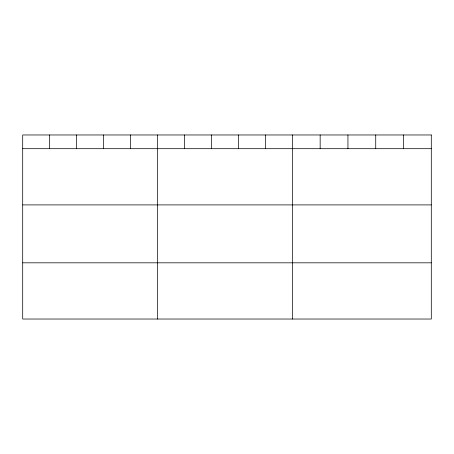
<?xml version="1.0" encoding="UTF-8"?>
<svg xmlns="http://www.w3.org/2000/svg" width="454" height="454" viewBox="0 0 454 454"><rect width="100%" height="100%" fill="white"/><g stroke="black" fill="none" stroke-linecap="round" stroke-linejoin="round"><path stroke-width="0.68" d="M22.7 148.691L431.3 148.691M22.7 204.907L431.3 204.907M22.7 262.821L431.3 262.821M403.515 134.969L403.515 148.691M375.73 134.969L375.73 148.691M347.946 134.969L347.946 148.691M320.161 134.969L320.161 148.691M292.376 134.969L292.376 319.031M265.408 134.969L265.408 148.691M238.441 134.969L238.441 148.691M211.473 134.969L211.473 148.691M184.506 134.969L184.506 148.691M157.538 134.969L157.538 319.031M130.57 134.969L130.57 148.691M103.603 134.969L103.603 148.691M76.635 134.969L76.635 148.691M49.668 134.969L49.668 148.691M431.3 134.969L22.7 134.969L22.7 319.031L431.3 319.031L431.3 134.969"/></g></svg>
